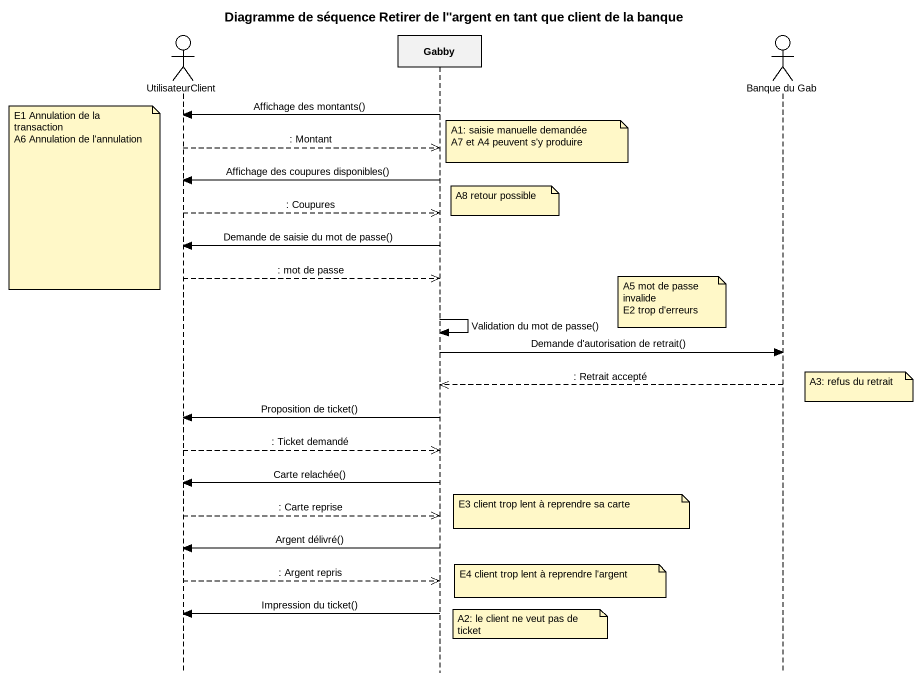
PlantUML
@startuml
title Diagramme de séquence Retirer de l''argent en tant que client de la banque
hide footbox
actor UtilisateurClient
participant Gabby
actor "Banque du Gab" as Banque_du_Gab

Gabby -> UtilisateurClient : Affichage des montants()
note right of Gabby
  A1: saisie manuelle demandée
  A7 et A4 peuvent s'y produire
end note
UtilisateurClient -->> Gabby : : Montant
Gabby -> UtilisateurClient : Affichage des coupures disponibles()
note left of UtilisateurClient
  E1 Annulation de la transaction
  A6 Annulation de l'annulation
end note
note right of Gabby : A8 retour possible
UtilisateurClient -->> Gabby : : Coupures
Gabby -> UtilisateurClient : Demande de saisie du mot de passe()
UtilisateurClient -->> Gabby : : mot de passe
note left of Banque_du_Gab
  A5 mot de passe invalide
  E2 trop d'erreurs
end note
Gabby -> Gabby : Validation du mot de passe()
Gabby -> Banque_du_Gab : Demande d'autorisation de retrait()
Banque_du_Gab -->> Gabby : : Retrait accepté
note right of Banque_du_Gab : A3: refus du retrait
Gabby -> UtilisateurClient : Proposition de ticket()
UtilisateurClient -->> Gabby : : Ticket demandé
Gabby -> UtilisateurClient : Carte relachée()
note right of Gabby : E3 client trop lent à reprendre sa carte
UtilisateurClient -->> Gabby : : Carte reprise
Gabby -> UtilisateurClient : Argent délivré()
note right of Gabby : E4 client trop lent à reprendre l'argent
UtilisateurClient -->> Gabby : : Argent repris
Gabby -> UtilisateurClient : Impression du ticket()
note right of Gabby : A2: le client ne veut pas de ticket
@enduml
